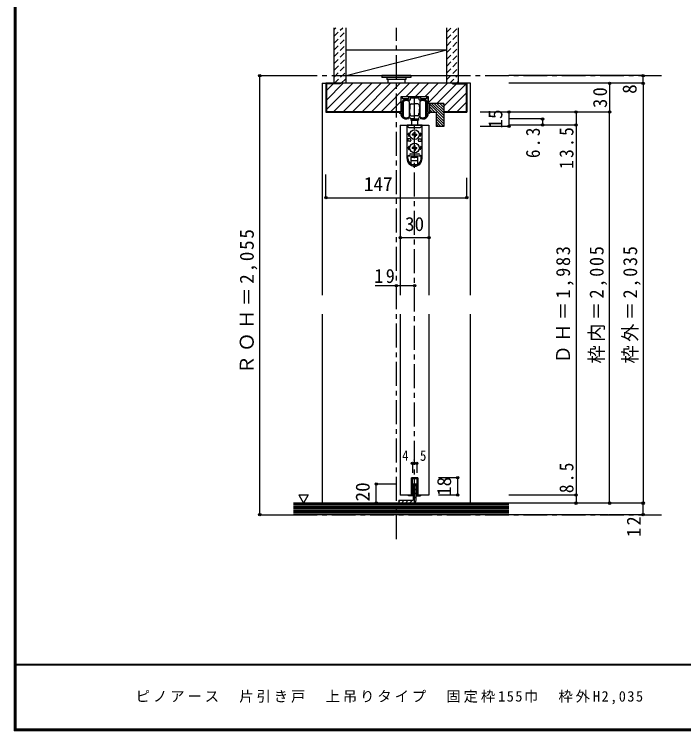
# Model space of a CAD drawing. Units: millimetres at full size, sheet at 1:5. Extents: x -973 to 977, y -718 to 696.
# Drawn here: x -973 to -275, y -701 to 46 of the extents above; entities that cross this region are included whole.
import ezdxf
from ezdxf.enums import TextEntityAlignment as Align

# ---------------------------------------------------------------- set-up
doc = ezdxf.new("R2010")
doc.units = ezdxf.units.MM
doc.header["$LTSCALE"] = 5
doc.header["$PDMODE"] = 32
doc.header["$PDSIZE"] = 2.5
doc.linetypes.add('CHAIN1', pattern=[8, 5, -1, 1, -1])
doc.linetypes.add('DASHED1', pattern=[1.8, 1.2, -0.6])
for name, color, linetype in [('0-1_通り芯', 4, 'CHAIN1'), ('0-2_柱', 3, 'Continuous'), ('0-3_仕上げ', 2, 'Continuous'), ('0-4_枠', 3, 'Continuous'), ('0-6_扉', 2, 'Continuous'), ('0-7_金物', 7, 'Continuous'), ('0-A_文字', 3, 'Continuous'), ('0-B_寸法', 7, 'Continuous'), ('0-C_ハッチ', 4, 'DASHED1'), ('F-1_枠', 6, 'Continuous'), ('F-A_文字', 7, 'Continuous')]:
    doc.layers.add(name, color=color, linetype=linetype)
doc.styles.add('ＭＳ ゴシック', font='')
doc.styles.get('ＭＳ ゴシック').set_extended_font_data('MS Gothic')

msp = doc.modelspace()

# ---------------------------------------------------------------- linework, layer by layer
at = {"layer": '0-1_通り芯'}
for p, q in [((-574.703, -501.168), (-574.703, 32.5)), ((-682.203, -17.5), (-298.203, -17.5)), ((-555.703, -463.5), (-555.703, -39.5)), ((-682.203, -475.5), (-298.203, -475.5))]:
    msp.add_line(p, q, dxfattribs=at)
at = {"layer": '0-2_柱', "color": 7}
msp.add_line((-627.203, -17.5), (-522.203, 9.5), dxfattribs=at)
at = {"layer": '0-2_柱'}
for p, q in [((-627.203, 9.5), (-522.203, 9.5)), ((-627.203, -17.5), (-522.203, -17.5))]:
    msp.add_line(p, q, dxfattribs=at)
at = {"layer": '0-3_仕上げ'}
for p, q in [((-639.703, -25.5), (-639.703, 32.5)), ((-627.203, -25.5), (-627.203, 32.5)), ((-522.203, -25.5), (-522.203, 32.5)), ((-509.703, -25.5), (-509.703, 32.5)), ((-457.203, -463.5), (-682.203, -463.5)), ((-457.203, -475.5), (-682.203, -475.5))]:
    msp.add_line(p, q, dxfattribs=at)
at = {"layer": '0-3_仕上げ', "color": 7}
for p, q in [((-457.203, -465), (-682.203, -465)), ((-457.203, -466.5), (-682.203, -466.5)), ((-457.203, -468), (-682.203, -468)), ((-457.203, -469.5), (-682.203, -469.5)), ((-457.203, -471), (-682.203, -471)), ((-457.203, -472.5), (-682.203, -472.5)), ((-457.203, -474), (-682.203, -474))]:
    msp.add_line(p, q, dxfattribs=at)
at = {"layer": '0-4_枠', "color": 4}
for p, q in [((-652.203, -25.5), (-648.203, -25.5)), ((-652.203, -25.5), (-652.203, -246.5)), ((-497.203, -25.5), (-501.203, -25.5)), ((-497.203, -246.5), (-497.203, -25.5)), ((-652.203, -266.5), (-652.203, -463.5)), ((-497.203, -463.5), (-497.203, -266.5))]:
    msp.add_line(p, q, dxfattribs=at)
at = {"layer": '0-4_枠'}
for p, q in [((-647.703, -26), (-647.703, -55)), ((-633.203, -26), (-647.703, -26)), ((-633.203, -25.5), (-633.203, -26)), ((-516.203, -26), (-516.203, -25.5)), ((-516.203, -26), (-501.703, -26)), ((-501.703, -26), (-501.703, -55)), ((-501.203, -25.5), (-501.203, -55.5)), ((-525.303, -46.5), (-525.303, -70.5)), ((-648.203, -55.5), (-570.103, -55.5)), ((-647.703, -55), (-570.103, -55)), ((-533.303, -55.5), (-533.303, -70.5)), ((-525.303, -55), (-501.703, -55)), ((-525.303, -55.5), (-501.203, -55.5)), ((-525.303, -70.5), (-533.303, -70.5))]:
    msp.add_line(p, q, dxfattribs=at)
for points in [[(-501.203, -25.5), (-648.203, -25.5), (-648.203, -55.5)], [(-541.303, -39.5), (-570.103, -39.5), (-570.103, -55.5)], [(-525.303, -46.5), (-541.303, -46.5), (-541.303, -39.5)], [(-540.303, -46.5), (-540.303, -51.75), (-540.303, -55.5), (-533.303, -55.5)]]:
    msp.add_lwpolyline(points, dxfattribs=at)
at = {"layer": '0-6_扉', "color": 6}
for p, q in [((-570.703, -69), (-570.703, -246.5)), ((-570.703, -69), (-540.703, -69)), ((-540.703, -69), (-540.703, -246.5)), ((-570.703, -266.5), (-570.703, -455)), ((-540.703, -266.5), (-540.703, -455)), ((-552.453, -437), (-552.453, -455)), ((-558.953, -455), (-570.703, -455)), ((-540.703, -455), (-552.453, -455))]:
    msp.add_line(p, q, dxfattribs=at)
msp.add_lwpolyline([(-552.453, -437), (-558.953, -437), (-558.953, -455)], dxfattribs=at)
at = {"layer": '0-7_金物'}
for p, q in [((-589.703, -17.5), (-589.703, -19.5)), ((-559.703, -17.5), (-589.703, -17.5)), ((-559.703, -19.5), (-589.703, -19.5)), ((-584.703, -19.5), (-584.703, -21.5)), ((-564.703, -21.5), (-584.703, -21.5)), ((-583.703, -21.5), (-583.703, -25.5)), ((-565.703, -21.5), (-565.703, -25.5)), ((-564.703, -19.5), (-564.703, -21.5)), ((-559.703, -17.5), (-559.703, -19.5)), ((-569.703, -55.5), (-569.703, -40)), ((-569.203, -39.5), (-569.003, -39.5)), ((-568.503, -40), (-568.503, -41)), ((-568.003, -41.5), (-562.353, -41.5)), ((-567.303, -60.5), (-567.303, -44.5)), ((-560.653, -43), (-566.503, -43)), ((-561.853, -41), (-561.853, -40)), ((-561.353, -39.5), (-550.053, -39.5)), ((-561.303, -44.5), (-561.303, -52.5)), ((-560.353, -41.3), (-560.353, -42.7)), ((-551.053, -42.7), (-551.053, -41.3)), ((-544.903, -43), (-550.753, -43)), ((-550.103, -44.5), (-550.103, -52.5)), ((-549.553, -40), (-549.553, -41)), ((-549.053, -41.5), (-543.403, -41.5)), ((-544.103, -60.5), (-544.103, -44.5)), ((-542.903, -41), (-542.903, -40)), ((-542.403, -39.5), (-542.203, -39.5)), ((-541.703, -40), (-541.703, -55.5)), ((-568.503, -45), (-568.503, -59.123)), ((-561.303, -48.5), (-561.003, -48.5)), ((-561.303, -50), (-560.803, -50)), ((-560.803, -48.7), (-561.003, -48.5)), ((-561.003, -50), (-560.803, -49.8)), ((-560.803, -48.5), (-560.803, -52.5)), ((-560.703, -48.5), (-560.803, -48.5)), ((-559.203, -47), (-555.703, -47)), ((-552.203, -47), (-555.703, -47)), ((-550.703, -48.5), (-550.603, -48.5)), ((-550.603, -48.5), (-550.603, -52.5)), ((-550.603, -48.7), (-550.403, -48.5)), ((-550.403, -50), (-550.603, -49.8)), ((-550.103, -50), (-550.603, -50)), ((-550.103, -48.5), (-550.403, -48.5)), ((-542.903, -59.123), (-542.903, -45)), ((-569.703, -55.5), (-571.103, -55.5)), ((-571.103, -56.7), (-569.703, -56.7)), ((-569.703, -58.966), (-569.703, -56.7)), ((-561.303, -52.5), (-561.303, -60.5)), ((-561.303, -55), (-560.803, -55)), ((-561.303, -56.5), (-561.003, -56.5)), ((-560.803, -55.2), (-561.003, -55)), ((-560.803, -56.3), (-561.003, -56.5)), ((-560.803, -56.5), (-560.803, -52.5)), ((-560.703, -56.5), (-560.803, -56.5)), ((-560.203, -58.5), (-560.203, -57)), ((-559.203, -59.5), (-555.703, -59.5)), ((-552.203, -59.5), (-555.703, -59.5)), ((-551.203, -58.5), (-551.203, -57)), ((-550.703, -56.5), (-550.603, -56.5)), ((-550.603, -56.5), (-550.603, -52.5)), ((-550.603, -55.2), (-550.403, -55)), ((-550.103, -55), (-550.603, -55)), ((-550.603, -56.3), (-550.403, -56.5)), ((-550.103, -56.5), (-550.403, -56.5)), ((-550.103, -52.5), (-550.103, -60.5)), ((-541.703, -55.5), (-540.303, -55.5)), ((-561.203, -61), (-561.203, -61.257)), ((-559.703, -62.8), (-559.703, -63.8)), ((-551.703, -62.8), (-559.703, -62.8)), ((-559.703, -63.8), (-551.703, -63.8)), ((-555.703, -62.5), (-559.203, -62.5)), ((-558.703, -62.5), (-558.703, -62.8)), ((-558.703, -69), (-558.703, -63.8)), ((-555.703, -62.5), (-552.203, -62.5)), ((-552.703, -62.5), (-552.703, -62.8)), ((-552.703, -63.8), (-552.703, -69)), ((-551.703, -62.8), (-551.703, -63.8)), ((-550.203, -61.257), (-550.203, -61)), ((-563.603, -103.9), (-563.603, -69)), ((-547.803, -69), (-563.603, -69)), ((-562.603, -69), (-562.603, -70.5)), ((-561.603, -71.5), (-549.803, -71.5)), ((-548.803, -69), (-548.803, -70.5)), ((-547.803, -103.9), (-547.803, -69)), ((-561.36, -77), (-563.203, -79)), ((-562.103, -79), (-563.203, -79)), ((-556.223, -78.48), (-558.153, -78.514)), ((-558.153, -78.514), (-558.153, -79.486)), ((-556.223, -79.52), (-558.153, -79.486)), ((-556.223, -78.48), (-556.189, -76.55)), ((-556.223, -79.52), (-556.189, -81.45)), ((-555.217, -76.55), (-556.189, -76.55)), ((-556.189, -81.45), (-555.217, -81.45)), ((-555.183, -78.48), (-555.217, -76.55)), ((-555.183, -79.52), (-555.217, -81.45)), ((-555.183, -78.48), (-553.253, -78.514)), ((-555.183, -79.52), (-553.253, -79.486)), ((-553.253, -79.486), (-553.253, -78.514)), ((-550.046, -77), (-548.203, -79)), ((-549.303, -79), (-548.203, -79)), ((-562.603, -83.5), (-562.603, -86)), ((-560.603, -83.5), (-562.603, -83.5)), ((-560.603, -86), (-562.603, -86)), ((-559.603, -84.5), (-559.603, -85)), ((-551.803, -84.5), (-551.803, -85)), ((-550.803, -83.5), (-548.803, -83.5)), ((-550.803, -86), (-548.803, -86)), ((-548.803, -83.5), (-548.803, -86)), ((-561.36, -91), (-563.203, -93)), ((-562.103, -93), (-563.203, -93)), ((-556.223, -92.48), (-558.153, -92.514)), ((-558.153, -92.514), (-558.153, -93.486)), ((-556.223, -93.52), (-558.153, -93.486)), ((-556.223, -92.48), (-556.189, -90.55)), ((-556.223, -93.52), (-556.189, -95.45)), ((-555.217, -90.55), (-556.189, -90.55)), ((-556.189, -95.45), (-555.217, -95.45)), ((-555.183, -92.48), (-555.217, -90.55)), ((-555.183, -93.52), (-555.217, -95.45)), ((-555.183, -92.48), (-553.253, -92.514)), ((-555.183, -93.52), (-553.253, -93.486)), ((-553.253, -93.486), (-553.253, -92.514)), ((-550.046, -91), (-548.203, -93)), ((-549.303, -93), (-548.203, -93)), ((-562.603, -103.9), (-562.603, -101.5)), ((-562.103, -101), (-549.303, -101)), ((-560.103, -99), (-551.303, -99)), ((-559.203, -102.5), (-552.203, -102.5)), ((-559.203, -109.846), (-559.203, -102.5)), ((-552.203, -109.846), (-552.203, -102.5)), ((-548.803, -103.9), (-548.803, -101.5)), ((-559.203, -106), (-552.203, -106)), ((-558.731, -110.1), (-552.675, -110.1)), ((-558.953, -437), (-552.453, -437)), ((-553.453, -438), (-557.953, -438)), ((-557.953, -456), (-557.953, -438)), ((-553.453, -438), (-553.453, -456)), ((-552.453, -437), (-552.453, -455)), ((-557.953, -456), (-561.953, -456)), ((-553.453, -456), (-549.453, -456))]:
    msp.add_line(p, q, dxfattribs=at)
at = {"layer": '0-7_金物', "color": 3}
for p, q in [((-557.203, -443.5), (-557.203, -460.5)), ((-557.203, -443.5), (-554.203, -443.5)), ((-554.203, -460.5), (-554.203, -443.5)), ((-572.203, -460.5), (-557.203, -460.5)), ((-572.203, -460.5), (-572.203, -463.5)), ((-557.203, -463.5), (-572.203, -463.5))]:
    msp.add_line(p, q, dxfattribs=at)
at = {"layer": '0-7_金物'}
for points in [[(-551.353, -41), (-555.403, -41), (-555.703, -40.7), (-556.003, -41), (-560.053, -41)], [(-540.303, -56.7), (-541.703, -56.7), (-541.703, -58.966)], [(-561.953, -456), (-561.953, -455), (-558.953, -455), (-558.953, -437)], [(-552.453, -455), (-549.453, -455), (-549.453, -456)]]:
    msp.add_lwpolyline(points, dxfattribs=at)
for centre in [(-555.703, -79), (-555.703, -93)]:
    msp.add_circle(centre, 5, dxfattribs=at)
for centre, radius, start, end in [((-569.203, -40), 0.5, 90, 180), ((-569.003, -40), 0.5, 360, 90), ((-568.003, -41), 0.5, 180, 270), ((-566.503, -45), 2, 90, 180), ((-564.303, -48.5), 5, 53.1301, 126.8699), ((-562.353, -41), 0.5, 270, 0), ((-561.353, -40), 0.5, 90, 180), ((-560.653, -42.7), 0.3, 270, 360), ((-560.053, -41.3), 0.3, 90, 180), ((-551.353, -41.3), 0.3, 0, 90), ((-550.753, -42.7), 0.3, 180, 270), ((-547.103, -48.5), 5, 53.1301, 126.8699), ((-550.053, -40), 0.5, 0, 90), ((-549.053, -41), 0.5, 180, 270), ((-544.903, -45), 2, 0, 90), ((-543.403, -41), 0.5, 270, 360), ((-542.403, -40), 0.5, 90, 180), ((-542.203, -40), 0.5, 0, 90), ((-560.703, -48), 0.5, 270, 0), ((-559.203, -48), 1, 90, 180), ((-552.203, -48), 1, 0, 90), ((-550.703, -48), 0.5, 180, 270), ((-571.103, -56.1), 0.6, 90, 270), ((-567.703, -58.966), 2, 180, 215.95057), ((-568.203, -59.123), 0.3, 180, 213.92311), ((-564.303, -56.5), 5, 213.92311, 301.89079), ((-562.203, -61.5), 2, 0, 63.25632), ((-560.703, -57), 0.5, 0, 90), ((-559.203, -58.5), 1, 180, 270), ((-552.203, -58.5), 1, 270, 0), ((-550.703, -57), 0.5, 90, 180), ((-549.203, -61.5), 2, 116.74368, 180), ((-547.103, -56.5), 5, 238.10921, 326.07689), ((-543.203, -59.123), 0.3, 326.07689, 360), ((-543.703, -58.966), 2, 324.04943, 0), ((-540.303, -56.1), 0.6, 270, 90), ((-564.303, -56.5), 6.2, 215.95057, 293.81884), ((-564.303, -56.5), 5, 233.1301, 306.8699), ((-562.203, -61.257), 1, 293.81884, 0), ((-561.503, -61), 0.3, 360, 121.89079), ((-559.203, -61.5), 1, 180, 270), ((-552.203, -61.5), 1, 270, 0), ((-549.903, -61), 0.3, 58.10921, 180), ((-549.203, -61.257), 1, 180, 246.18116), ((-547.103, -56.5), 5, 233.1301, 306.8699), ((-547.103, -56.5), 6.2, 246.18116, 324.04943), ((-561.603, -70.5), 1, 180, 270), ((-549.803, -70.5), 1, 270, 0), ((-555.703, -79), 6.4, 167.82427, 198.20996), ((-555.703, -79), 6.4, 341.79004, 12.17573), ((-560.603, -84.5), 1, 0, 90), ((-560.603, -85), 1, 270, 0), ((-550.803, -84.5), 1, 90, 180), ((-550.803, -85), 1, 180, 270), ((-555.703, -93), 6.4, 167.82427, 198.20996), ((-555.703, -93), 6.4, 341.79004, 12.17573), ((-555.703, -104.1), 7.9, 180, 0), ((-562.103, -101.5), 0.5, 90, 180), ((-555.703, -103.9), 6.9, 180, 0), ((-562.103, -100), 1, 270, 0), ((-560.103, -100), 1, 90, 180), ((-551.303, -100), 1, 0, 90), ((-549.303, -100), 1, 180, 270), ((-549.303, -101.5), 0.5, 0, 90)]:
    msp.add_arc(centre, radius, start, end, dxfattribs=at)
at = {"layer": '0-7_金物', "color": 3}
msp.add_arc((-557.203, -460.5), 3, 270, 0, dxfattribs=at)
at = {"layer": '0-A_文字', "color": 7}
msp.add_line((-676.638, -454.686), (-671.638, -463.347), dxfattribs=at)
msp.add_lwpolyline([(-676.638, -454.686), (-666.638, -454.686), (-671.638, -463.347)], dxfattribs=at)
at = {"layer": '0-B_寸法', "color": 4}
for p, q in [((-717.203, -475.5), (-717.203, -17.5)), ((-717.203, -17.5), (-682.203, -17.5)), ((-317.203, -17.5), (-457.203, -17.5)), ((-317.203, -25.5), (-317.203, -17.5)), ((-317.203, -25.5), (-457.203, -25.5)), ((-352.203, -25.5), (-352.203, -55.5)), ((-317.203, -25.5), (-317.203, -463.5)), ((-457.203, -55.5), (-487.203, -55.5)), ((-352.203, -55.5), (-457.203, -55.5)), ((-457.203, -55.5), (-457.203, -70.5)), ((-387.203, -55.5), (-387.203, -69)), ((-352.203, -463.5), (-352.203, -55.5)), ((-422.203, -62.7), (-457.203, -62.7)), ((-422.203, -62.7), (-422.203, -69)), ((-457.203, -70.5), (-487.203, -70.5)), ((-387.203, -69), (-457.203, -69)), ((-387.203, -69), (-387.203, -455)), ((-648.203, -144.804), (-648.203, -120.746)), ((-501.203, -144.804), (-501.203, -124.246)), ((-648.203, -144.804), (-501.203, -144.804)), ((-570.703, -186.5), (-540.703, -186.5)), ((-596.703, -236.5), (-555.703, -236.5)), ((-557.953, -422), (-553.453, -422)), ((-557.953, -422), (-557.953, -432)), ((-553.453, -422), (-553.453, -432)), ((-510.703, -437), (-530.703, -437)), ((-510.703, -455), (-510.703, -437)), ((-595.703, -463.5), (-595.703, -443.5)), ((-595.703, -443.5), (-575.703, -443.5)), ((-510.703, -455), (-530.703, -455)), ((-387.203, -455), (-457.203, -455)), ((-387.203, -455), (-387.203, -463.5)), ((-595.703, -463.5), (-575.703, -463.5)), ((-387.203, -463.5), (-457.203, -463.5)), ((-317.203, -463.5), (-387.203, -463.5)), ((-317.203, -475.5), (-317.203, -463.5)), ((-717.203, -475.5), (-682.203, -475.5)), ((-353.264, -475.5), (-457.203, -475.5)), ((-317.203, -475.5), (-352.783, -475.5))]:
    msp.add_line(p, q, dxfattribs=at)
at = {"layer": '0-B_寸法'}
for p in [(-717.203, -17.5), (-317.203, -17.5), (-352.203, -25.5), (-317.203, -25.5), (-457.203, -55.5), (-387.203, -55.5), (-352.203, -55.5), (-422.203, -62.7), (-457.203, -70.5), (-422.203, -69), (-387.203, -69), (-648.203, -144.804), (-501.203, -144.804), (-570.703, -186.5), (-540.703, -186.5), (-574.703, -236.5), (-555.703, -236.5), (-557.953, -422), (-553.453, -422), (-510.703, -437), (-595.703, -443.5), (-510.703, -455), (-387.203, -455), (-595.703, -463.5), (-387.203, -463.5), (-352.203, -463.5), (-317.203, -463.5), (-717.203, -475.5), (-317.203, -475.5)]:
    msp.add_point(p, dxfattribs=at)
at = {"layer": '0-C_ハッチ'}
for p, q in [((-639.703, 23.534), (-630.737, 32.5)), ((-639.703, 30.605), (-637.808, 32.5)), ((-522.203, 20.826), (-510.529, 32.5)), ((-522.203, 27.897), (-517.6, 32.5)), ((-639.703, 16.463), (-627.203, 28.963)), ((-522.203, 13.754), (-509.703, 26.254)), ((-639.703, 9.392), (-627.203, 21.892)), ((-522.203, 6.683), (-509.703, 19.183)), ((-639.703, 2.321), (-627.203, 14.821)), ((-639.703, -4.751), (-627.203, 7.749)), ((-522.203, -0.388), (-509.703, 12.112)), ((-639.381, -11.5), (-627.203, 0.678)), ((-522.203, -7.459), (-509.703, 5.041)), ((-639.731, -18.921), (-627.203, -6.393)), ((-522.203, -14.53), (-509.703, -2.03)), ((-639.239, -25.5), (-627.203, -13.464)), ((-522.203, -21.601), (-509.703, -9.101)), ((-632.168, -25.5), (-627.203, -20.535)), ((-519.031, -25.5), (-509.703, -16.172)), ((-511.96, -25.5), (-509.703, -23.243))]:
    msp.add_line(p, q, dxfattribs=at)
at = {"layer": '0-C_ハッチ', "linetype": 'Continuous'}
for p, q in [((-647.703, -52.946), (-620.257, -25.5)), ((-647.703, -43.046), (-630.157, -25.5)), ((-647.703, -33.147), (-640.556, -26)), ((-639.858, -55), (-610.358, -25.5)), ((-629.958, -55), (-600.458, -25.5)), ((-620.059, -55), (-590.559, -25.5)), ((-610.16, -55), (-580.66, -25.5)), ((-600.26, -55), (-570.76, -25.5)), ((-590.361, -55), (-560.861, -25.5)), ((-564.961, -39.5), (-550.961, -25.5)), ((-555.062, -39.5), (-541.062, -25.5)), ((-545.162, -39.5), (-531.162, -25.5)), ((-541.303, -45.54), (-521.263, -25.5)), ((-532.363, -46.5), (-511.863, -26)), ((-525.303, -49.339), (-501.964, -26)), ((-521.064, -55), (-501.703, -35.639)), ((-570.103, -44.642), (-580.461, -55)), ((-540.303, -47.032), (-525.303, -62.032)), ((-540.303, -49.86), (-534.663, -55.5)), ((-538.006, -46.5), (-525.303, -59.203)), ((-535.178, -46.5), (-525.303, -56.375)), ((-532.35, -46.5), (-525.303, -53.547)), ((-529.521, -46.5), (-525.303, -50.718)), ((-526.693, -46.5), (-525.303, -47.89)), ((-511.165, -55), (-501.703, -45.538)), ((-570.562, -55), (-570.103, -54.541)), ((-540.303, -52.689), (-537.492, -55.5)), ((-533.303, -56.86), (-525.303, -64.86)), ((-533.303, -59.689), (-525.303, -67.689)), ((-533.303, -62.517), (-525.32, -70.5)), ((-533.303, -65.346), (-528.149, -70.5)), ((-533.303, -68.174), (-530.977, -70.5)), ((-557.203, -446.982), (-554.203, -443.982)), ((-557.203, -451.225), (-554.203, -448.225)), ((-557.203, -455.468), (-554.203, -452.468)), ((-572.203, -461.982), (-570.721, -460.5)), ((-569.478, -463.5), (-566.478, -460.5)), ((-565.235, -463.5), (-562.235, -460.5)), ((-560.993, -463.5), (-557.993, -460.5)), ((-557.203, -459.71), (-554.203, -456.71)), ((-556.709, -463.459), (-554.243, -460.993))]:
    msp.add_line(p, q, dxfattribs=at)
at = {"layer": 'F-1_枠'}
for p, q in [((-973.347, 695.833), (-973.347, -700.833)), ((-972.514, 695.833), (-972.514, -700.833)), ((-971.68, 695.833), (-971.68, -700.833)), ((976.653, -631.667), (-973.347, -631.667)), ((976.653, -632.5), (-973.347, -632.5)), ((976.653, -699.167), (-973.347, -699.167)), ((976.653, -700), (-973.347, -700)), ((976.653, -700.833), (-973.347, -700.833))]:
    msp.add_line(p, q, dxfattribs=at)

# ---------------------------------------------------------------- texts
at = {"layer": '0-B_寸法', "style": 'ＭＳ ゴシック'}
for s, p in [('8', (-319.703, -36.5)), ('15', (-459.703, -72.7)), ('18', (-513.203, -456)), ('20', (-598.203, -461.707))]:
    msp.add_text(s, height=14.66, rotation=90, dxfattribs=at).set_placement(p, align=Align.BOTTOM_LEFT)
for s, p in [('147', (-608.597, -142.304)), ('30', (-565.703, -184))]:
    msp.add_text(s, height=14.66, dxfattribs=at).set_placement(p, align=Align.BOTTOM_LEFT)
at = {"layer": '0-B_寸法', "char_height": 14.66, "attachment_point": 7, "rotation": 90, "style": 'ＭＳ ゴシック'}
for s, insert in [('\\T1.27;\\W0.95;30', (-354.703, -51.125)), ('\\T1.27;\\W0.9;6.3', (-424.703, -103.5)), ('\\T1.28;\\W0.9;13.5', (-389.703, -114.75)), ('\\T1.18;ＲＯＨ＝2,055', (-719.703, -329)), ('\\T1.19;\\W0.95;ＤＨ＝1,983', (-389.703, -317.75)), ('\\T1.19;\\W0.95;枠内＝2,005', (-354.703, -317.75)), ('\\T1.19;\\W0.95;枠外＝2,035', (-319.703, -317.75)), ('\\T1.27;\\W0.9;8.5', (-389.703, -453)), ('\\T1.27;\\W0.95;12', (-319.703, -498.75))]:
    msp.add_mtext(s, dxfattribs=dict(at, insert=insert))
at = {"layer": '0-B_寸法', "attachment_point": 7, "style": 'ＭＳ ゴシック'}
for s, insert, char_height in [('\\T1.27;\\W0.95;19', (-597.828, -234), 14.66), ('\\T1.38;\\W0.9;4.5', (-568.703, -419.5), 11)]:
    msp.add_mtext(s, dxfattribs=dict(at, insert=insert, char_height=char_height))
at = {"layer": 'F-A_文字', "insert": (-846.68, -673.333), "char_height": 11, "attachment_point": 7, "style": 'ＭＳ ゴシック'}
msp.add_mtext('\\T1.2;ピノアース\u3000片引き戸\u3000上吊りタイプ\u3000固定枠155巾\u3000枠外H2,035', dxfattribs=at)

doc.saveas('drawing.dxf')
